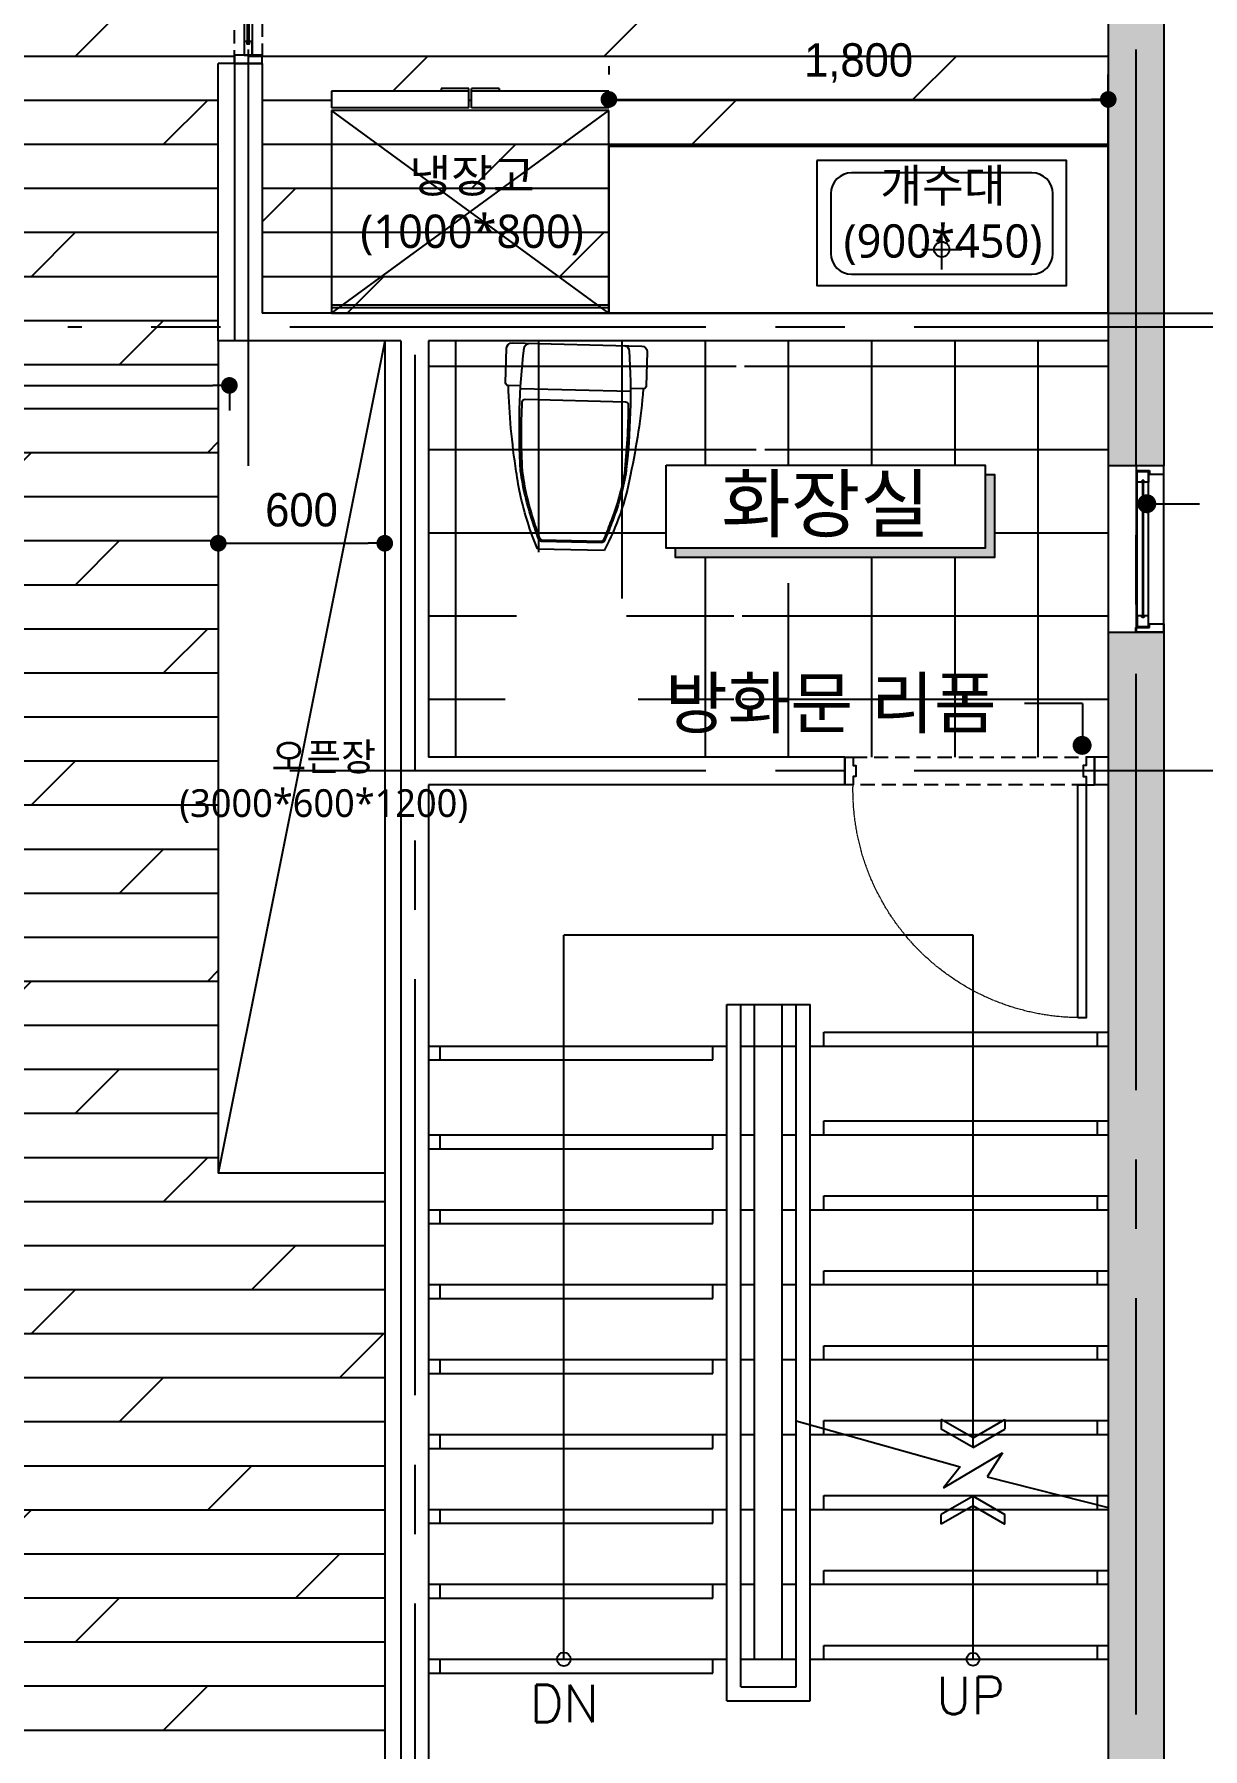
# Model space of a CAD drawing. Header units: millimetres. Extents: x -224448 to 1592092, y -164641 to 319001.
# Drawn here: x 131773 to 135985, y 154397 to 160575 of the extents above; entities that cross this region are included whole.
import ezdxf
from ezdxf.enums import TextEntityAlignment as Align

# ---------------------------------------------------------------- set-up
doc = ezdxf.new("R2010")
doc.units = ezdxf.units.MM
for name, pattern in [('CEN', [62, 60, -1, 0, -1]), ('CENTER2', [1.125, 0.75, -0.125, 0.125, -0.125]), ('DH-HID2', [1.2, 0.8, -0.4]), ('HIDDEN', [9.525, 6.35, -3.175])]:
    doc.linetypes.add(name, pattern=pattern)
doc.layers.get('Defpoints').update_dxf_attribs({"color": 35})
for name, color, linetype in [('ARREA', 1, 'Continuous'), ('CO-DO-FR', 7, 'Continuous'), ('CO-DOOR', 8, 'Continuous'), ('CORE', 7, 'Continuous'), ('DIM', 3, 'Continuous'), ('FUR', 6, 'Continuous'), ('i-furn-bath', 6, 'Continuous'), ('I-SYM', 4, 'Continuous'), ('I-TEXT', 7, 'Continuous'), ('I_CON', 2, 'Continuous'), ('I_DOOR', 4, 'Continuous'), ('I_FUR', 6, 'Continuous'), ('I_HAT', 8, 'Continuous'), ('I_TXT', 7, 'Continuous'), ('I_WALL', 3, 'Continuous'), ('I_WIN', 5, 'Continuous')]:
    doc.layers.add(name, color=color, linetype=linetype)
doc.layers.add('I_CEN', color=1, linetype='CEN', lineweight=13)
doc.styles.add('HY울릉도', font='')
doc.styles.add('IABU-글꼴스타일', font='')
doc.styles.add('NTOP', font='Dotum.ttf')
doc.styles.add('ROMANS', font='romans', dxfattribs={"height": 135})
doc.styles.add('맑은고딕', font='malgun.ttf')
doc.styles.get('HY울릉도').set_extended_font_data('HY울릉도L')
doc.styles.get('IABU-글꼴스타일').set_extended_font_data('HY울릉도L')
doc.dimstyles.new('IABC-100 (SUB)', dxfattribs={"dimscale": 60, "dimtxt": 2, "dimasz": 1, "dimexe": 1.5, "dimexo": 2, "dimgap": 1, "dimtad": 1, "dimdec": 0, "dimdsep": 46, "dimlunit": 6, "dimtxsty": 'IABU-글꼴스타일', "dimblk": '1234_Dot', "dimcen": 1, "dimclrd": 4, "dimclre": 4, "dimclrt": 7, "dimadec": 0, "dimazin": 0, "dimtfac": 1, "dimtdec": 0, "dimtix": 1, "dimtmove": 2, "dimatfit": 3, "dimldrblk": '1234_Dot', "dimfxl": 2, "dimtolj": 1, "dimtzin": 0, "dimarcsym": 0})
pattern_1 = [(45, (0, 10166.584), (-22.4506403, 22.4506403), [])]

# ---------------------------------------------------------------- blocks, each defined once
blk = doc.blocks.new('klsdfa')
at = {"layer": 'I_CEN'}
blk.add_arc((2937606.3, -1355168), 820.3, 90.70525, 181.30421, dxfattribs=at)
at = {"layer": 'I_DOOR'}
for points in [[(2937596.2, -1354346.6), (2937596.2, -1355186.6), (2937626.2, -1355186.6), (2937626.2, -1354346.6)], [(2936756.2, -1355186.6), (2936756.2, -1355286.6), (2936786.2, -1355286.6), (2936786.2, -1355256.6), (2936796.2, -1355256.6), (2936796.2, -1355216.6), (2936786.2, -1355216.6), (2936786.2, -1355186.6), (2936756.2, -1355186.6)], [(2937656.2, -1355186.6), (2937656.2, -1355286.6), (2937626.2, -1355286.6), (2937626.2, -1355256.6), (2937616.2, -1355256.6), (2937616.2, -1355216.6), (2937626.2, -1355216.6), (2937626.2, -1355186.6), (2937656.2, -1355186.6)]]:
    blk.add_lwpolyline(points, close=True, dxfattribs=at)
at = {"layer": 'I_FUR', "color": 8, "linetype": 'HIDDEN', "ltscale": 8}
for p, q in [((2937626.2, -1355186.6), (2936786.2, -1355186.6)), ((2936786.2, -1355286.6), (2937626.2, -1355286.6))]:
    blk.add_line(p, q, dxfattribs=at)
blk = doc.blocks.new('ff')
at = {"layer": 'I_WIN', "linetype": 'Continuous'}
for p, q in [((43740, 8610), (43710, 8610)), ((43710, 8610), (43710, 8519.1)), ((43740, 8559.1), (43740, 8610)), ((44280, 8561.1), (44280, 8610)), ((44280, 8610), (44310, 8610)), ((44310, 8610), (44310, 8519.1)), ((44310, 8610), (44310, 8519)), ((43727.4, 8510.1), (43727.4, 8559.1)), ((43727.4, 8559.1), (43740, 8559.1)), ((43730.7, 8514.8), (43730.7, 8554.8)), ((43730.7, 8554.8), (43768.7, 8554.8)), ((44289.3, 8554.8), (43730.7, 8554.8)), ((43768.7, 8540.1), (43763.2, 8538.3)), ((43763.2, 8538.3), (43763.2, 8531.9)), ((44256.8, 8537.1), (43763.2, 8537.1)), ((43763.2, 8533.1), (44256.8, 8533.1)), ((43763.2, 8531.9), (43768.7, 8530.1)), ((43768.7, 8554.8), (43768.7, 8540.1)), ((43768.7, 8540.9), (43771.5, 8539.5)), ((43768.7, 8529.3), (43771.5, 8530.7)), ((43768.7, 8530.1), (43768.7, 8514.8)), ((43771.5, 8539.5), (43772, 8538.5)), ((43771.5, 8530.7), (43772, 8531.7)), ((43772, 8538.5), (43772.5, 8537.1)), ((43772, 8531.7), (43772.5, 8533.1)), ((44248, 8538.5), (44247.5, 8537.1)), ((44248, 8538.5), (44247.5, 8537.1)), ((44248, 8531.7), (44247.5, 8533.1)), ((44248, 8531.7), (44247.5, 8533.1)), ((44248.5, 8539.5), (44248, 8538.5)), ((44248.5, 8539.5), (44248, 8538.5)), ((44248.5, 8530.7), (44248, 8531.7)), ((44248.5, 8530.7), (44248, 8531.7)), ((44251.3, 8540.9), (44248.5, 8539.5)), ((44251.3, 8540.9), (44248.5, 8539.5)), ((44251.3, 8529.3), (44248.5, 8530.7)), ((44251.3, 8529.3), (44248.5, 8530.7)), ((44289.3, 8554.8), (44251.3, 8554.8)), ((44251.3, 8554.8), (44251.3, 8540.1)), ((44289.3, 8554.8), (44251.3, 8554.8)), ((44251.3, 8554.8), (44251.3, 8540.1)), ((44251.3, 8540.1), (44256.8, 8538.3)), ((44251.3, 8540.1), (44256.8, 8538.3)), ((44256.8, 8531.9), (44251.3, 8530.1)), ((44256.8, 8531.9), (44251.3, 8530.1)), ((44251.3, 8530.1), (44251.3, 8514.8)), ((44251.3, 8530.1), (44251.3, 8514.8)), ((44254.8, 8537.1), (44254.8, 8533.1)), ((44254.8, 8537.1), (44254.8, 8533.1)), ((44256.8, 8538.3), (44256.8, 8531.9)), ((44256.8, 8538.3), (44256.8, 8531.9)), ((44280, 8559), (44280, 8561.1)), ((44292.6, 8559), (44280, 8559)), ((44289.3, 8514.8), (44289.3, 8554.8)), ((44289.3, 8514.8), (44289.3, 8554.8)), ((44292.6, 8510), (44292.6, 8559)), ((43710, 8519.1), (43710, 8510.1)), ((43710, 8510.1), (43727.4, 8510.1)), ((43768.7, 8514.8), (43730.7, 8514.8)), ((44289.3, 8514.8), (43730.7, 8514.8)), ((44251.3, 8514.8), (44289.3, 8514.8)), ((44251.3, 8514.8), (44289.3, 8514.8)), ((44310, 8510), (44292.6, 8510)), ((44310, 8519.1), (44310, 8510.1)), ((44310, 8519), (44310, 8510))]:
    blk.add_line(p, q, dxfattribs=at)
blk.add_lwpolyline([(44310, 8610), (43710, 8610), (43710, 8510.1), (44310, 8510.1)], dxfattribs=at)
blk = doc.blocks.new('55')
at = {"layer": 'CORE', "color": 1}
for p, q in [((43002.5, 6190), (43002.5, 8800)), ((43002.5, 8080), (43002.5, 8800)), ((44477.5, 8800), (43002.5, 8800)), ((44477.5, 6953.3), (44477.5, 8800)), ((43940, 8450), (44965, 8450)), ((43940, 8400), (43940, 8450)), ((44925, 8450), (44925, 8400)), ((42515, 8350), (43540, 8350)), ((42555, 8400), (42555, 8350)), ((43540, 8350), (43540, 8400)), ((43940, 8130), (44965, 8130)), ((43940, 8080), (43940, 8130)), ((44925, 8130), (44925, 8080)), ((42555, 8080), (42555, 8030)), ((43540, 8030), (43540, 8080)), ((42515, 8030), (43540, 8030)), ((43940, 7860), (44965, 7860)), ((43940, 7810), (43940, 7860)), ((44925, 7860), (44925, 7810)), ((42555, 7810), (42555, 7760)), ((43540, 7760), (43540, 7810)), ((42515, 7760), (43540, 7760)), ((42555, 7540), (42555, 7490)), ((43540, 7490), (43540, 7540)), ((43940, 7590), (44965, 7590)), ((43940, 7540), (43940, 7590)), ((44925, 7590), (44925, 7540)), ((42515, 7490), (43540, 7490)), ((43940, 7320), (44965, 7320)), ((43940, 7270), (43940, 7320)), ((44925, 7320), (44925, 7270)), ((42555, 7270), (42555, 7220)), ((43540, 7220), (43540, 7270)), ((42515, 7220), (43540, 7220)), ((43840, 7049.5), (44430.8, 6883.2)), ((43940, 7050), (44965, 7050)), ((43940, 7000), (43940, 7050)), ((44925, 7050), (44925, 7000)), ((42555, 7000), (42555, 6950)), ((43540, 6950), (43540, 7000)), ((42515, 6950), (43540, 6950)), ((44371, 6807.4), (44584, 6933.7)), ((44584, 6933.7), (44528.8, 6846.9)), ((44430.8, 6883.2), (44371, 6807.4)), ((44528.8, 6846.9), (44965, 6736.5)), ((43940, 6780), (44965, 6780)), ((43940, 6730), (43940, 6780)), ((44477.5, 6190), (44477.5, 6777.4)), ((44925, 6780), (44925, 6730)), ((42515, 6680), (43540, 6680)), ((42555, 6730), (42555, 6680)), ((43540, 6680), (43540, 6730)), ((43940, 6510), (44965, 6510)), ((43940, 6460), (43940, 6510)), ((44925, 6510), (44925, 6460)), ((42555, 6460), (42555, 6410)), ((43540, 6410), (43540, 6460)), ((42515, 6410), (43540, 6410)), ((42555, 6190), (42555, 6140)), ((43540, 6140), (43540, 6190)), ((43940, 6240), (44965, 6240)), ((43940, 6190), (43940, 6240)), ((44925, 6240), (44925, 6190)), ((42515, 6140), (43540, 6140))]:
    blk.add_line(p, q, dxfattribs=at)
at = {"layer": 'CORE'}
for p, q in [((43590, 6040), (43590, 8550)), ((43590, 8550), (43890, 8550)), ((43640, 6090), (43640, 8550)), ((43690, 6190), (43690, 8550)), ((43790, 6190), (43790, 8550)), ((43840, 6090), (43840, 8550)), ((43890, 6040), (43890, 8550)), ((42515, 8400), (43590, 8400)), ((43640, 8400), (43690, 8400)), ((43640, 8400), (43840, 8400)), ((43790, 8400), (43840, 8400)), ((43890, 8400), (44965, 8400)), ((42515, 8080), (43590, 8080)), ((43640, 8080), (43690, 8080)), ((43790, 8080), (43840, 8080)), ((43890, 8080), (44965, 8080)), ((42515, 7810), (43590, 7810)), ((43640, 7810), (43690, 7810)), ((43790, 7810), (43840, 7810)), ((43890, 7810), (44965, 7810)), ((42515, 7540), (43590, 7540)), ((43640, 7540), (43690, 7540)), ((43790, 7540), (43840, 7540)), ((43890, 7540), (44965, 7540)), ((42515, 7270), (43590, 7270)), ((43640, 7270), (43690, 7270)), ((43790, 7270), (43840, 7270)), ((43890, 7270), (44965, 7270)), ((44477.5, 6988), (44363.2, 7054)), ((44363.2, 7054), (44363.2, 7019.3)), ((44477.5, 6988), (44591.8, 7054)), ((44591.8, 7054), (44591.8, 7019.3)), ((42515, 7000), (43590, 7000)), ((43640, 7000), (43690, 7000)), ((43790, 7000), (43840, 7000)), ((43890, 7000), (44965, 7000)), ((44477.5, 6953.3), (44363.2, 7019.3)), ((44477.5, 6953.3), (44591.8, 7019.3)), ((44477.5, 6777.4), (44363.2, 6711.5)), ((44477.5, 6742.8), (44363.2, 6676.8)), ((44477.5, 6777.4), (44591.8, 6711.5)), ((44477.5, 6742.8), (44591.8, 6676.8)), ((42515, 6730), (43590, 6730)), ((43640, 6730), (43690, 6730)), ((43790, 6730), (43840, 6730)), ((43890, 6730), (44965, 6730)), ((44363.2, 6676.8), (44363.2, 6711.5)), ((44591.8, 6676.8), (44591.8, 6711.5)), ((42515, 6460), (43590, 6460)), ((43640, 6460), (43690, 6460)), ((43790, 6460), (43840, 6460)), ((43890, 6460), (44965, 6460)), ((42515, 6190), (43590, 6190)), ((43640, 6190), (43840, 6190)), ((43890, 6190), (44965, 6190)), ((43640, 6090), (43840, 6090)), ((43590, 6040), (43890, 6040))]:
    blk.add_line(p, q, dxfattribs=at)
for centre, radius in [((43002.5, 6190), 24.4), ((44477.5, 6190), 23.2)]:
    blk.add_circle(centre, radius, dxfattribs=at)
at = {"layer": 'CORE', "color": 2, "style": 'ROMANS'}
for s, p in [('UP', (44468.7, 5991.5)), ('DN', (43004.5, 5963.3))]:
    blk.add_text(s, height=135, dxfattribs=at).set_placement(p, align=Align.CENTER)
blk = doc.blocks.new('ggg2')
at = {"layer": 'FUR'}
for p, q in [((38105, 13490), (37610, 13490)), ((37610, 13490), (37610, 13430)), ((38105, 13500), (38005, 13500)), ((38005, 13500), (38005, 13490)), ((38105, 13490), (38105, 13500)), ((38105, 13430), (38105, 13490)), ((38215, 13500), (38115, 13500)), ((38115, 13490), (38115, 13500)), ((38610, 13490), (38115, 13490)), ((38115, 13430), (38115, 13490)), ((38215, 13500), (38215, 13490)), ((38610, 13430), (38610, 13490)), ((38105, 13430), (37610, 13430)), ((38610, 13420), (37610, 13420)), ((37610, 13420), (37610, 12690)), ((38610, 13430), (38115, 13430)), ((38610, 12690), (38610, 13420)), ((37610, 12720), (38610, 12720)), ((37610, 12710), (38610, 12710)), ((37610, 12690), (38610, 12690))]:
    blk.add_line(p, q, dxfattribs=at)
at = {"layer": 'I_HAT'}
for p, q in [((37610, 12690), (38610, 13420)), ((38610, 12690), (37610, 13420))]:
    blk.add_line(p, q, dxfattribs=at)
at = {"layer": 'I_TXT', "insert": (38116.7, 13071.7), "char_height": 120, "width": 3000, "attachment_point": 5, "style": '맑은고딕'}
blk.add_mtext('냉장고\\P(1000*800)', dxfattribs=at)
blk = doc.blocks.new('개수대')
at = {"layer": 'I_FUR'}
for p, q in [((43811.4, 12959.1), (43161.4, 12959.1)), ((43086.4, 12884.1), (43086.4, 12668.4)), ((43886.4, 12668.4), (43886.4, 12884.1)), ((43486.4, 12611.1), (43486.4, 12755.1)), ((43414.4, 12683.1), (43558.4, 12683.1)), ((43161.4, 12593.4), (43811.4, 12593.4))]:
    blk.add_line(p, q, dxfattribs=at)
blk.add_lwpolyline([(43036.4, 13003.4), (43036.4, 12553.4), (43936.4, 12553.4), (43936.4, 13003.4)], close=True, dxfattribs=at)
blk.add_circle((43486.4, 12683.1), 27.5, dxfattribs=at)
for centre, start, end in [((43161.4, 12884.1), 90, 180), ((43811.4, 12884.1), 0, 90), ((43161.4, 12668.4), 180, 270), ((43811.4, 12668.4), 270, 0)]:
    blk.add_arc(centre, 75, start, end, dxfattribs=at)
at = {"layer": 'I_TXT', "insert": (43490.6, 12800.1), "char_height": 120, "width": 3000, "attachment_point": 5, "style": '맑은고딕'}
blk.add_mtext('개수대\\P(900*450)', dxfattribs=at)
blk = doc.blocks.new('j1')
at = {"layer": 'i-furn-bath', "color": 6}
for p, q in [((19424, 13495.2), (19424.2, 13371)), ((19910.7, 13515.2), (19444, 13515.2)), ((19931, 13371), (19930.8, 13495.2)), ((19434.2, 13361), (19480.4, 13361)), ((19480.4, 13350.3), (19876.9, 13350.1)), ((19876.6, 13360.9), (19921, 13361)), ((19801.3, 12776.1), (19560.6, 12776.1))]:
    blk.add_line(p, q, dxfattribs=at)
at = {"layer": 'i-furn-bath', "color": 8}
for p, q in [((19859.5, 13313.5), (19497.1, 13313)), ((19788.3, 12808.5), (19570.5, 12808.7)), ((19788.3, 12803.5), (19570.5, 12803.7))]:
    blk.add_line(p, q, dxfattribs=at)
at = {"layer": 'i-furn-bath', "color": 6}
for centre, radius, start, end in [((19444, 13495.2), 20, 90.08414, 180.08414), ((19508.3, 13495.3), 20, 90.08414, 180.08414), ((19910.8, 13495.2), 20, 0.08414, 90.08414), ((19434.2, 13371), 10, 180.08414, 270.08414), ((21971.8, 13520.8), 2542.6, 183.6048, 190.62391), ((17396, 13502.2), 2528.9, 349.76152, 356.7996), ((19921, 13371), 10, 270.08414, 0.08414), ((20391.9, 13192.6), 929.8, 188.69222, 206.61254), ((18965.1, 13190.5), 929.8, 339.86124, 351.47605), ((19243.8, 13047.5), 602.6, 336.74295, 343.4052), ((19243.8, 13047.5), 620.1, 334.04552, 343.4052)]:
    blk.add_arc(centre, radius, start, end, dxfattribs=at)
at = {"layer": 'i-furn-bath', "color": 8}
for centre, radius, start, end in [((21965.8, 13283.6), 2486.5, 175.04644, 185.29838), ((19847.8, 13495.2), 20, 0.08414, 90.08414), ((17399.4, 13268.9), 2478.9, 355.04006, 5.28477), ((21955.6, 13257.9), 2468.9, 178.95124, 184.71787), ((19497.1, 13303), 10, 90.08414, 178.95124), ((19859.5, 13303.5), 10, 1.21704, 90.08414), ((17401.2, 13251.3), 2468.9, 355.45041, 1.21704), ((20392.6, 13192.6), 913.1, 188.72366, 200.37929), ((20392.6, 13192.6), 908.1, 188.72366, 200.37929), ((18964.4, 13190.5), 908.1, 339.78899, 351.44461), ((18963.9, 13199.4), 916.6, 339.27822, 350.91152), ((20084.1, 13044.5), 573.1, 197.21229, 204.19184), ((20084.1, 13044.5), 568.1, 197.21615, 204.19717), ((19243.8, 13047.5), 597.6, 336.74295, 343.4052), ((19570.5, 12813.7), 10, 203.56976, 270.44477), ((19570.5, 12813.7), 5, 203.56976, 270.44477), ((19788.2, 12813.5), 5, 270.44477, 336.74295), ((19788.2, 12813.5), 10, 270.44477, 336.74295)]:
    blk.add_arc(centre, radius, start, end, dxfattribs=at)
blk = doc.blocks.new('1234_Dot')
at = {"color": 0, "linetype": 'ByBlock', "lineweight": -2}
blk.add_line((-0.5, 0), (-1, 0), dxfattribs=at)
at = {"color": 0, "linetype": 'ByBlock', "const_width": 0.5}
blk.add_lwpolyline([(-0.25, 0, 1), (0.25, 0, 1)], format="xyb", close=True, dxfattribs=at)
blk = doc.blocks.new('*D760')
at = {"layer": 'Defpoints', "color": 0, "ltscale": 50, "transparency": 16777216}
for p in [(133844, 160340.2), (135644, 160340.2), (135644, 159935.2)]:
    blk.add_point(p, dxfattribs=at)
at = {"layer": 'DIM', "color": 4, "lineweight": -2, "ltscale": 50, "transparency": 16777216}
for p, q in [((133844, 160460.2), (133844, 160430.2)), ((135644, 160055.2), (135644, 160430.2)), ((133904, 160340.2), (135584, 160340.2))]:
    blk.add_line(p, q, dxfattribs=at)
at = {"layer": 'DIM', "color": 4, "lineweight": -2, "ltscale": 50, "transparency": 16777216, "xscale": 60, "yscale": 60, "zscale": 60, "rotation": 180}
blk.add_blockref('1234_Dot', (133844, 160340.2), dxfattribs=at)
at = {"layer": 'DIM', "color": 4, "lineweight": -2, "ltscale": 50, "transparency": 16777216, "xscale": 60, "yscale": 60, "zscale": 60}
blk.add_blockref('1234_Dot', (135644, 160340.2), dxfattribs=at)
at = {"layer": 'DIM', "color": 7, "ltscale": 50, "transparency": 16777216, "insert": (134744, 160471.6), "char_height": 120, "attachment_point": 5, "style": 'IABU-글꼴스타일'}
blk.add_mtext('\\A1;1,800', dxfattribs=at)
blk = doc.blocks.new('*D898')
at = {"layer": 'Defpoints', "color": 0, "ltscale": 50, "transparency": 16777216}
for p in [(132436, 159470.2), (133036, 159470.2), (133036, 158740.7)]:
    blk.add_point(p, dxfattribs=at)
at = {"layer": 'DIM', "color": 4, "lineweight": -2, "ltscale": 50, "transparency": 16777216}
for p, q in [((132436, 159350.2), (132436, 158650.7)), ((133036, 159350.2), (133036, 158650.7)), ((132496, 158740.7), (132976, 158740.7))]:
    blk.add_line(p, q, dxfattribs=at)
at = {"layer": 'DIM', "color": 4, "lineweight": -2, "ltscale": 50, "transparency": 16777216, "xscale": 60, "yscale": 60, "zscale": 60, "rotation": 180}
blk.add_blockref('1234_Dot', (132436, 158740.7), dxfattribs=at)
at = {"layer": 'DIM', "color": 4, "lineweight": -2, "ltscale": 50, "transparency": 16777216, "xscale": 60, "yscale": 60, "zscale": 60}
blk.add_blockref('1234_Dot', (133036, 158740.7), dxfattribs=at)
at = {"layer": 'DIM', "color": 7, "ltscale": 50, "transparency": 16777216, "insert": (132736, 158860.7), "char_height": 120, "attachment_point": 5, "style": 'IABU-글꼴스타일'}
blk.add_mtext('\\A1;600', dxfattribs=at)
blk = doc.blocks.new('*D1000')
at = {"layer": 'Defpoints', "color": 0, "ltscale": 50, "transparency": 16777216}
for p in [(128466, 159425.2), (132476, 159425.2), (132476, 159309.6)]:
    blk.add_point(p, dxfattribs=at)
at = {"layer": 'DIM', "color": 4, "lineweight": -2, "ltscale": 50, "transparency": 16777216}
for p, q in [((128466, 159305.2), (128466, 159219.6)), ((128526, 159309.6), (132416, 159309.6)), ((132476, 159305.2), (132476, 159219.6))]:
    blk.add_line(p, q, dxfattribs=at)
at = {"layer": 'DIM', "color": 4, "lineweight": -2, "ltscale": 50, "transparency": 16777216, "xscale": 60, "yscale": 60, "zscale": 60, "rotation": 180}
blk.add_blockref('1234_Dot', (128466, 159309.6), dxfattribs=at)
at = {"layer": 'DIM', "color": 4, "lineweight": -2, "ltscale": 50, "transparency": 16777216, "xscale": 60, "yscale": 60, "zscale": 60}
blk.add_blockref('1234_Dot', (132476, 159309.6), dxfattribs=at)
at = {"layer": 'DIM', "color": 7, "ltscale": 50, "transparency": 16777216, "insert": (130471, 159441), "char_height": 120, "attachment_point": 5, "style": 'IABU-글꼴스타일'}
blk.add_mtext('\\A1;4,010', dxfattribs=at)
blk = doc.blocks.new('양문포켓')
at = {"layer": 'CO-DO-FR'}
for p, q in [((141989.2, 162270.2), (141889.2, 162270.2)), ((141889.2, 162270.2), (141889.2, 162240.2)), ((141989.2, 162240.2), (141989.2, 162270.2)), ((141989.2, 162270.2), (141989.2, 162270.2)), ((141889.2, 162240.2), (141889.2, 162240.2)), ((141889.2, 162240.2), (141939.2, 162240.2)), ((141939.2, 162240.2), (141989.2, 162240.2)), ((141939.2, 160500.2), (141889.2, 160500.2)), ((141889.2, 160500.2), (141889.2, 160470.2)), ((141889.2, 160470.2), (141989.2, 160470.2)), ((141889.2, 160470.2), (141889.2, 160470.2)), ((141989.2, 160500.2), (141939.2, 160500.2)), ((141989.2, 160470.2), (141989.2, 160500.2)), ((141989.2, 160500.2), (141989.2, 160500.2))]:
    blk.add_line(p, q, dxfattribs=at)
at = {"layer": 'CO-DOOR', "color": 251}
blk.add_line((142144.2, 161370.2), (141744.2, 161370.2), dxfattribs=at)
at = {"layer": 'CO-DOOR', "color": 251, "linetype": 'DH-HID2', "ltscale": 60}
blk.add_lwpolyline([(141889.2, 162270.2), (141989.2, 162270.2), (141989.2, 160470.2), (141889.2, 160470.2), (141889.2, 162270.2)], dxfattribs=at)
at = {"layer": 'CO-DOOR', "color": 251}
for points in [[(141924.2, 162240.2), (141924.2, 161660.2), (141954.2, 161660.2), (141954.2, 162240.2)], [(141924.2, 161660.2), (141924.2, 161080.2), (141954.2, 161080.2), (141954.2, 161660.2)], [(141924.2, 161080.2), (141924.2, 160500.2), (141954.2, 160500.2), (141954.2, 161080.2)]]:
    blk.add_lwpolyline(points, close=True, dxfattribs=at)
at = {"layer": 'CO-DOOR'}
for points in [[(141935.7, 162200.2), (141935.7, 161700.2), (141942.7, 161700.2), (141942.7, 162200.2)], [(141980.2, 162190.2), (141980.2, 162240.2), (141954.2, 162240.2), (141954.2, 162190.2), (141962.2, 162190.2), (141962.2, 162200.2), (141972.2, 162200.2), (141972.2, 162190.2), (141980.2, 162190.2)], [(141952.2, 161710.2), (141952.2, 161660.2), (141926.2, 161660.2), (141926.2, 161710.2), (141934.2, 161710.2), (141934.2, 161700.2), (141944.2, 161700.2), (141944.2, 161710.2), (141952.2, 161710.2)], [(141952.2, 161610.2), (141952.2, 161660.2), (141926.2, 161660.2), (141926.2, 161610.2), (141934.2, 161610.2), (141934.2, 161620.2), (141944.2, 161620.2), (141944.2, 161610.2), (141952.2, 161610.2)], [(141935.7, 161620.2), (141935.7, 161120.2), (141942.7, 161120.2), (141942.7, 161620.2)], [(141952.2, 161130.2), (141952.2, 161080.2), (141926.2, 161080.2), (141926.2, 161130.2), (141934.2, 161130.2), (141934.2, 161120.2), (141944.2, 161120.2), (141944.2, 161130.2), (141952.2, 161130.2)], [(141952.2, 161030.2), (141952.2, 161080.2), (141926.2, 161080.2), (141926.2, 161030.2), (141934.2, 161030.2), (141934.2, 161040.2), (141944.2, 161040.2), (141944.2, 161030.2), (141952.2, 161030.2)], [(141935.7, 161040.2), (141935.7, 160540.2), (141942.7, 160540.2), (141942.7, 161040.2)], [(141952.2, 160550.2), (141952.2, 160500.2), (141926.2, 160500.2), (141926.2, 160550.2), (141934.2, 160550.2), (141934.2, 160540.2), (141944.2, 160540.2), (141944.2, 160550.2), (141952.2, 160550.2)]]:
    blk.add_lwpolyline(points, close=True, dxfattribs=at)
at = {"layer": 'CO-DOOR', "color": 1}
for points in [[(142089.2, 161521), (142089.2, 161850.2), (142161.5, 161751.5), (142161.5, 161693.2), (142089.2, 161791.8), (142089.2, 161521)], [(142089.2, 161219.3), (142089.2, 160890.2), (142161.5, 160988.8), (142161.5, 161047.1), (142089.2, 160948.5), (142089.2, 161219.3)]]:
    blk.add_lwpolyline(points, close=True, dxfattribs=at)

msp = doc.modelspace()

# ---------------------------------------------------------------- hatches: boundary and pattern name
at = {"layer": 'I-SYM', "linetype": 'Continuous', "ltscale": 0.5}
h = msp.add_hatch(color=9, dxfattribs=at)
h.dxf.hatch_style = 1
edge = h.paths.add_edge_path()
edge.add_arc((135783.016, 158883.253), 34.266, 0, 360)
h = msp.add_hatch(color=8, dxfattribs=at)
h.dxf.hatch_style = 1
edge = h.paths.add_edge_path()
edge.add_arc((135549.816, 158012.408), 34.266, 0, 360)
at = {"layer": 'I_HAT', "true_color": 0x000000}
h = msp.add_hatch(color=18, dxfattribs=at)
h.dxf.hatch_style = 1
h.paths.add_polyline_path([(123743.987, 164420.153), (123243.987, 164420.153), (123243.987, 164220.153), (123743.987, 164220.153)])
h.paths.add_polyline_path([(123243.987, 164420.153), (123143.987, 164420.153), (123143.987, 164220.153), (123243.987, 164220.153)])
h.paths.add_polyline_path([(123243.987, 152520.153), (123143.987, 152520.153), (123143.987, 152420.153), (123243.987, 152420.153)])
h.paths.add_polyline_path([(123743.987, 152511.153), (123743.987, 152520.153), (123243.987, 152520.153), (123243.987, 152420.153), (123743.987, 152420.153)])
h.paths.add_polyline_path([(123343.987, 155870.153), (123343.987, 157870.153), (123343.987, 162070.153), (123343.987, 162610.153), (123243.987, 162610.153), (123243.987, 152520.153), (123743.987, 152520.153), (123743.987, 152620.153), (123343.987, 152620.153)])
h.paths.add_polyline_path([(123243.987, 162610.153), (123143.987, 162610.153), (123143.987, 152520.153), (123243.987, 152520.153)])
h.paths.add_polyline_path([(123343.987, 163190.153), (123243.987, 163190.153), (123243.987, 162610.153), (123343.987, 162610.153)])
h.paths.add_polyline_path([(123243.987, 164220.153), (123143.987, 164220.153), (123143.987, 162610.153), (123243.987, 162610.153), (123243.987, 163190.153)])
h.paths.add_polyline_path([(135643.987, 164420.153), (135243.987, 164420.153), (135243.987, 164220.153), (135643.987, 164220.153)])
h.paths.add_polyline_path([(135743.987, 164420.153), (135643.987, 164420.153), (135643.987, 164220.153), (135743.987, 164220.153)])
h.paths.add_polyline_path([(135843.987, 164420.153), (135743.987, 164420.153), (135743.987, 164220.153), (135843.987, 164220.153)])
h.paths.add_polyline_path([(135843.987, 164220.153), (135743.987, 164220.153), (135743.987, 163170.153), (135843.987, 163170.153)])
h.paths.add_polyline_path([(135743.987, 164220.153), (135643.987, 164220.153), (135643.987, 163170.153), (135743.987, 163170.153)])
h.paths.add_polyline_path([(133143.987, 152520.153), (132593.987, 152520.153), (132593.987, 152420.153), (133143.987, 152420.153)])
h.paths.add_polyline_path([(133418.987, 152511.074), (133418.987, 152520.153), (133143.987, 152520.153), (133143.987, 152420.153), (133418.987, 152420.153)])
h.paths.add_polyline_path([(133418.987, 152620.153), (133193.987, 152620.153), (133193.987, 152970.153), (133143.987, 152970.153), (133143.987, 152520.153), (133418.987, 152520.153)])
h.paths.add_polyline_path([(133143.987, 152970.153), (133093.987, 152970.153), (133093.987, 152620.153), (132593.987, 152620.153), (132593.987, 152520.153), (133143.987, 152520.153)])
h.paths.add_polyline_path([(135843.987, 152520.153), (135743.987, 152520.153), (135743.987, 152420.153), (135843.987, 152420.153)])
h.paths.add_polyline_path([(135743.987, 152520.153), (135418.987, 152520.153), (135418.987, 152420.153), (135743.987, 152420.153)])
h.paths.add_polyline_path([(135743.987, 157920.153), (135643.987, 157920.153), (135643.987, 152620.153), (135418.987, 152620.153), (135418.987, 152611.074), (135418.987, 152520.153), (135743.987, 152520.153)])
h.paths.add_polyline_path([(135843.987, 157920.153), (135743.987, 157920.153), (135743.987, 152520.153), (135843.987, 152520.153)])
h.paths.add_polyline_path([(135843.987, 158420.153), (135753.067, 158420.153), (135743.987, 158420.153), (135743.987, 157920.153), (135843.987, 157920.153)])
h.paths.add_polyline_path([(135743.987, 158420.153), (135643.987, 158420.153), (135643.987, 157920.153), (135743.987, 157920.153)])
h.paths.add_polyline_path([(135843.987, 163170.153), (135743.987, 163170.153), (135743.987, 159520.153), (135843.987, 159520.153)])
h.paths.add_polyline_path([(135743.987, 163170.153), (135643.987, 163170.153), (135643.987, 162170.153), (135643.987, 159520.153), (135743.987, 159520.153)])
h.paths.add_polyline_path([(135843.987, 159520.153), (135743.987, 159520.153), (135743.987, 159020.153), (135753.067, 159020.153), (135843.987, 159020.153)])
h.paths.add_polyline_path([(135743.987, 159520.153), (135643.987, 159520.153), (135643.987, 159370.153), (135643.987, 159020.153), (135743.987, 159020.153)])
at = {"layer": 'I_HAT'}
h = msp.add_hatch(dxfattribs=at)
h.set_pattern_fill('ANSI31', color=256, scale=10)
h.set_pattern_definition(pattern_1)
h.paths.add_polyline_path([(128398.987, 159425.153), (128075.987, 159425.153), (128075.987, 158905.153), (128398.987, 158905.153)])
h.paths.add_polyline_path([(128395.987, 152800.153), (128075.987, 152800.153), (128075.987, 152620.153), (128395.987, 152620.153)])
h.paths.add_polyline_path([(128395.987, 152620.153), (128075.987, 152620.153), (128075.987, 152520.153), (128395.987, 152520.153)])
h.paths.add_polyline_path([(128395.987, 152520.074), (128075.987, 152520.074), (128075.987, 152515.39), (128395.987, 152515.39)])
h.paths.add_polyline_path([(128395.987, 152515.39), (128075.987, 152515.39), (128075.987, 152497.036), (128395.987, 152497.036)])
h.paths.add_polyline_path([(128395.987, 152497.036), (128075.987, 152497.036), (128075.987, 152493.036), (128395.987, 152493.036)])
h.paths.add_polyline_path([(128395.987, 152493.036), (128075.987, 152493.036), (128075.987, 152475.39), (128395.987, 152475.39)])
h.paths.add_polyline_path([(128395.987, 152475.39), (128075.987, 152475.39), (128075.987, 152420.153), (128395.987, 152420.153)])
h.paths.add_polyline_path([(127869.091, 155594.082), (127869.091, 156111.225), (127666.234, 156111.225), (127666.234, 155594.082)], flags=9)
h.paths.add_polyline_path([(127869.091, 152422.368), (127869.091, 152790.939), (127689.091, 152790.939), (127689.091, 152422.368)], flags=9)
h.paths.add_polyline_path([(135958.027, 158795.527), (136544.204, 158795.527), (136544.204, 158975.022), (135958.027, 158975.022)], flags=9)
h.paths.add_polyline_path([(134176.903, 158686.643), (135095.012, 158686.643), (135095.012, 159059.346), (134176.903, 159059.346)], flags=9)
h.paths.add_polyline_path([(133549.353, 163516.377), (134740.165, 163516.377), (134740.165, 163889.08), (133549.353, 163889.08)], flags=9)
h.paths.add_polyline_path([(128142.777, 163560.473), (129060.886, 163560.473), (129060.886, 163933.176), (128142.777, 163933.176)], flags=9)
h.paths.add_polyline_path([(130360.737, 154923.954), (131006.143, 154923.954), (131006.143, 155296.657), (130360.737, 155296.657)], flags=9)
h.paths.add_polyline_path([(130127.588, 154397.357), (130754.528, 154397.357), (130754.528, 154608.924), (130127.588, 154608.924)], flags=9)
h.paths.add_polyline_path([(130126.476, 154599.946), (131723.639, 154599.946), (131723.639, 154805.468), (130126.476, 154805.468)], flags=9)
h.paths.add_polyline_path([(125670.32, 160644.312), (127204.675, 160644.312), (127204.675, 161542.122), (125670.32, 161542.122)], flags=9)
h.paths.add_polyline_path([(123354.24, 157235.544), (124450.164, 157235.544), (124450.164, 157639.439), (123354.24, 157639.439)], flags=9)
h.paths.add_polyline_path([(132267.864, 157685.544), (133363.788, 157685.544), (133363.788, 158089.439), (132267.864, 158089.439)], flags=9)
h.paths.add_polyline_path([(134833.715, 153470.544), (135640.644, 153470.544), (135640.644, 153874.439), (134833.715, 153874.439)], flags=9)
h.paths.add_polyline_path([(134018.737, 152715.544), (134825.667, 152715.544), (134825.667, 153119.439), (134018.737, 153119.439)], flags=9)
h.paths.add_polyline_path([(134957.701, 163519.51), (135611.369, 163519.51), (135611.369, 163922.862), (134957.701, 163922.862)], flags=9)
h.paths.add_polyline_path([(133751.118, 161306.479), (134481.417, 161306.479), (134481.417, 161710.374), (133751.118, 161710.374)], flags=9)
h.paths.add_polyline_path([(125399.018, 162763.306), (126494.942, 162763.306), (126494.942, 163167.201), (125399.018, 163167.201)], flags=9)
h = msp.add_hatch(dxfattribs=at)
h.set_pattern_fill('ANSI31', color=256, scale=10)
h.set_pattern_definition(pattern_1)
h.paths.add_polyline_path([(135643.987, 163220.153), (134873.987, 163220.153), (134873.987, 163170.153), (135643.987, 163170.153)])
h.paths.add_polyline_path([(135643.987, 163170.153), (134873.987, 163170.153), (134873.987, 163120.233), (135643.987, 163120.153)])
h.paths.add_polyline_path([(132543.987, 163270.153), (132493.987, 163270.153), (132493.987, 163170.153), (132543.987, 163170.153)])
h.paths.add_polyline_path([(132593.987, 163270.153), (132543.987, 163270.153), (132543.987, 163170.153), (133673.975, 163170.153), (133673.975, 163220.153), (132593.987, 163220.153)])
h.paths.add_polyline_path([(133673.975, 163170.153), (132543.987, 163170.153), (132543.987, 162610.153), (132593.987, 162610.153), (132593.987, 163120.153), (133673.975, 163120.153), (133673.975, 163129.233)])
h.paths.add_polyline_path([(132543.987, 163170.153), (132493.987, 163170.153), (132493.987, 162610.153), (132543.987, 162610.153)])
h.paths.add_polyline_path([(132593.987, 162610.153), (132543.987, 162610.153), (132543.987, 162270.153), (132593.987, 162270.153)])
h.paths.add_polyline_path([(134176.903, 158686.643), (135095.012, 158686.643), (135095.012, 159059.346), (134176.903, 159059.346)], flags=9)
h.paths.add_polyline_path([(130360.737, 154923.954), (131006.143, 154923.954), (131006.143, 155296.657), (130360.737, 155296.657)], flags=9)
h.paths.add_polyline_path([(130127.588, 154397.357), (130754.528, 154397.357), (130754.528, 154608.924), (130127.588, 154608.924)], flags=9)
h.paths.add_polyline_path([(130126.476, 154599.946), (131723.639, 154599.946), (131723.639, 154805.468), (130126.476, 154805.468)], flags=9)
h.paths.add_polyline_path([(125670.32, 160644.312), (127204.675, 160644.312), (127204.675, 161542.122), (125670.32, 161542.122)], flags=9)
h.paths.add_polyline_path([(123354.24, 157235.544), (124450.164, 157235.544), (124450.164, 157639.439), (123354.24, 157639.439)], flags=9)
h.paths.add_polyline_path([(132267.864, 157685.544), (133363.788, 157685.544), (133363.788, 158089.439), (132267.864, 158089.439)], flags=9)
h.paths.add_polyline_path([(134833.715, 153470.544), (135640.644, 153470.544), (135640.644, 153874.439), (134833.715, 153874.439)], flags=9)
h.paths.add_polyline_path([(134018.737, 152715.544), (134825.667, 152715.544), (134825.667, 153119.439), (134018.737, 153119.439)], flags=9)
h.paths.add_polyline_path([(133751.118, 161306.479), (134481.417, 161306.479), (134481.417, 161710.374), (133751.118, 161710.374)], flags=9)
at = {"layer": 'I_HAT', "transparency": 33554457}
h = msp.add_hatch(dxfattribs=at)
h.set_pattern_fill('DOLMIT', color=9, scale=25, double=1)
h.paths.add_polyline_path([(132493.987, 162270.153), (132435.987, 162270.153), (132435.987, 162560.153), (130643.987, 162560.153), (123550.987, 162560.153), (123550.987, 159520.153), (124393.987, 159520.153), (124393.987, 155520.153), (123550.987, 155520.153), (123550.987, 152620.153), (123743.987, 152620.153), (128005.987, 152620.153), (128005.987, 152850.153), (128465.987, 152850.153), (128465.987, 152620.153), (132593.987, 152620.153), (133035.987, 152620.153), (133035.987, 152970.153), (133093.987, 152970.153), (133093.987, 153000.153), (133093.987, 153840.153), (133093.987, 153870.153), (133035.987, 153870.153), (133035.987, 156470.153), (132435.987, 156470.153), (132435.987, 159470.153), (132435.987, 160470.153), (132493.987, 160470.153)])
h.paths.add_polyline_path([(128465.987, 159495.153), (128465.987, 158895.153), (128005.987, 158895.153), (128005.987, 159495.153)], flags=16)
h.paths.add_polyline_path([(128398.987, 159425.153), (128398.987, 158905.153), (128075.987, 158905.153), (128075.987, 159425.153)], flags=0)
h.paths.add_polyline_path([(129506.151, 158445.912), (129506.151, 158412.162), (129539.901, 158412.162), (129539.901, 158112.163), (128390.018, 158112.163), (128390.018, 158145.913), (128356.268, 158145.913), (128356.268, 158445.912)], flags=16)
edge = h.paths.add_edge_path(flags=16)
edge.add_spline(control_points=[(128161.296, 157885.533), (128211.147, 157852.507), (128271.392, 157827.137), (128222.369, 157978.099), (128325.461, 157924.614), (128344.815, 157895.595)], knot_values=[148.84740091, 148.84740091, 148.84740091, 148.84740091, 483.49244845, 667.72592517, 958.40229249, 958.40229249, 958.40229249, 958.40229249], degree=3, periodic=0)
edge.add_ellipse((128140.783, 157899.447), major_axis=(-17.526, 17.526), ratio=1, start_angle=190.8512364, end_angle=225)
edge.add_ellipse((128140.783, 157899.447), major_axis=(-17.526, 17.526), ratio=1, start_angle=-135, end_angle=190.8512364)
h.paths.add_polyline_path([(135643.987, 162170.153), (135643.987, 162720.042), (135619.408, 162720.066, -1.31521115), (135433.753, 162771.768), (135386.057, 162791.204), (135299.27, 162748.25), (135312.196, 162721.179), (135082.983, 162611.736), (135050.668, 162679.417), (135279.88, 162788.859), (135292.806, 162761.788), (135376.66, 162803.289, -1.48736206), (135389.397, 162789.843), (135433.753, 162771.768, -0.04952827), (135445.574, 162787.605), (135408.911, 162829.13), (135312.182, 162829.224), (135312.153, 162799.366), (135058.153, 162799.612), (135058.241, 162890.153), (134873.987, 162890.153), (134873.987, 163170.153), (132543.987, 163170.153), (132543.987, 160470.153), (132593.987, 160470.153), (132593.987, 159570.153), (133843.987, 159570.153), (133843.987, 160170.153), (135643.987, 160170.153)])
h.paths.add_polyline_path([(133503.425, 160898.339), (133503.44, 160981.209, -0.99939562), (133538.478, 160981.282), (133538.462, 161006.597, -0.15969714), (133562.088, 161078.978), (133218.987, 161078.978), (133218.987, 161878.978), (133562.088, 161878.978, -0.15938672), (133538.462, 161951.211), (133538.478, 161976.747, -0.99981071), (133503.44, 161976.688), (133503.425, 162059.289, -1.00018932), (134034.55, 162059.617), (134034.55, 161976.747, -1.00001224), (133999.512, 161976.695), (133999.512, 161951.211, -0.15938679), (133975.886, 161878.978), (134262.088, 161878.978, -0.15938672), (134238.462, 161951.211), (134238.478, 161976.747, -0.99981071), (134203.44, 161976.688), (134203.425, 162059.289, -1.00018932), (134734.55, 162059.617), (134734.55, 161976.747, -1.00001224), (134699.512, 161976.695), (134699.512, 161951.211, -0.15938679), (134675.886, 161878.978), (135018.987, 161878.978), (135018.987, 161078.978), (134675.886, 161078.978, -0.15938052), (134699.512, 161006.748), (134699.512, 160981.209, -1.00000077), (134734.55, 160981.261), (134734.55, 160898.567, -0.99999923), (134203.425, 160898.339), (134203.44, 160981.209, -0.99939562), (134238.478, 160981.282), (134238.462, 161006.597, -0.15969714), (134262.088, 161078.978), (133975.886, 161078.978, -0.15938052), (133999.512, 161006.748), (133999.512, 160981.209, -1.00000077), (134034.55, 160981.261), (134034.55, 160898.567, -0.99999924)], flags=16)
h.paths.add_polyline_path([(133538.462, 160898.453), (133538.471, 160946.87, 1.00016557), (133999.503, 160951.111), (133999.512, 160898.339, -0.87109763)], flags=0)
h.paths.add_polyline_path([(133448.987, 160380.153), (133448.987, 160370.153), (133843.987, 160370.153), (133843.987, 160310.153), (133348.987, 160310.153), (133348.987, 160370.153), (133348.987, 160380.153)], flags=16)
h.paths.add_polyline_path([(133338.987, 160380.153), (133338.987, 160370.153), (133338.987, 160310.153), (132843.987, 160310.153), (132843.987, 160370.153), (133238.987, 160370.153), (133238.987, 160380.153)], flags=16)
h.paths.add_polyline_path([(132766.271, 160988.768), (132693.987, 160890.153), (132693.987, 160948.489), (132766.271, 161047.104)], flags=16)
h.paths.add_polyline_path([(134238.462, 160898.453), (134238.471, 160946.87, 1.00016557), (134699.503, 160951.111), (134699.512, 160898.339, -0.87109763)], flags=0)
h.paths.add_polyline_path([(132693.987, 161850.153), (132766.271, 161751.539), (132766.271, 161693.203), (132693.987, 161791.818)], flags=16)
h.paths.add_polyline_path([(133538.462, 162059.503, -0.87109763), (133999.512, 162059.617), (133999.503, 162011.076, 1.00021202), (133538.472, 162006.834)], flags=0)
h.paths.add_polyline_path([(134238.462, 162059.503, -0.87109763), (134699.512, 162059.617), (134699.503, 162011.076, 1.00021202), (134238.472, 162006.834)], flags=0)
h.paths.add_polyline_path([(132584.987, 162190.153), (132576.987, 162190.153), (132576.987, 162200.153), (132566.987, 162200.153), (132566.987, 162190.153), (132558.987, 162190.153), (132558.987, 162240.153), (132584.987, 162240.153)], flags=16)
h.paths.add_polyline_path([(132593.987, 163120.153), (133673.975, 163120.153), (133673.975, 163120.233), (133691.411, 163120.233), (133691.411, 163169.233), (133703.975, 163169.233), (134856.54, 163164.905), (134856.54, 163164.917), (134853.271, 163164.917), (134853.271, 163124.917), (134856.54, 163120.153), (134856.54, 163124.917), (134815.271, 163124.917), (134399.704, 163124.917), (133793.987, 162620.153), (133793.987, 163120.153), (133193.987, 162620.153), (133193.987, 163120.153), (132593.987, 162620.153), (132593.987, 162695.153)], flags=16)
h.paths.add_polyline_path([(134788.462, 162439.628), (134788.471, 162488.045, 1.00016557), (135249.503, 162492.286), (135249.512, 162439.514, -0.87109763)], flags=16)
h.paths.add_polyline_path([(133694.68, 163124.917), (133694.68, 163164.917), (133732.68, 163164.917), (133732.68, 163151.063), (133740.211, 163147.271), (134811.451, 163147.271), (134811.998, 163148.693), (134815.271, 163154.831), (134815.271, 163164.917), (134853.271, 163164.917), (134856.54, 163169.153), (134853.271, 163169.153), (134853.271, 163124.917), (134815.271, 163124.917), (134815.271, 163139.479), (134807.739, 163143.271), (133736.499, 163143.271), (133735.953, 163141.849), (133732.68, 163135.711), (133732.68, 163124.917)], flags=0)
h.paths.add_polyline_path([(134815.271, 163140.271), (134818.752, 163145.433), (134818.752, 163147.271), (134818.355, 163149.283), (134814.309, 163150.579), (134820.817, 163153.855), (134820.817, 163136.687), (134815.271, 163139.479)], flags=0)
h.paths.add_polyline_path([(128321.299, 157720.008), (131908.908, 157720.008), (131908.908, 158018.125), (128321.299, 158018.125)], flags=24)
h.paths.add_polyline_path([(129343.898, 160592.293), (131903.291, 160592.293), (131903.291, 161170.406), (129343.898, 161170.406)], flags=24)
h.paths.add_polyline_path([(128588.178, 161362.902), (131944.864, 161362.902), (131944.864, 162224.586), (128588.178, 162224.586)], flags=24)
h.paths.add_polyline_path([(128601.316, 158109.827), (129246.722, 158109.827), (129246.722, 158482.53), (128601.316, 158482.53)], flags=24)
h.paths.add_polyline_path([(128318.478, 157583.23), (128945.418, 157583.23), (128945.418, 157794.797), (128318.478, 157794.797)], flags=24)
h.paths.add_polyline_path([(124521.922, 160450.009), (126477.719, 160450.009), (126477.719, 161594.422), (124521.922, 161594.422)], flags=24)
h.paths.add_polyline_path([(132267.864, 157685.544), (133363.788, 157685.544), (133363.788, 158089.439), (132267.864, 158089.439)], flags=9)
h.paths.add_polyline_path([(128813.747, 158370.316), (129564.066, 158370.316), (129564.066, 158658.815), (128813.747, 158658.815)], flags=24)
h.paths.add_polyline_path([(125519.911, 152639.431), (127684.548, 152639.431), (127684.548, 153501.22), (125519.911, 153501.22)], flags=24)
h.paths.add_polyline_path([(125636.823, 161823.863), (127581.053, 161823.863), (127581.053, 162400.557), (125636.823, 162400.557)], flags=24)
h.paths.add_polyline_path([(134485.416, 160370.153), (135002.559, 160370.153), (135002.559, 160573.011), (134485.416, 160573.011)], flags=24)
h.paths.add_polyline_path([(132912.23, 159722.486), (133788.589, 159722.486), (133788.589, 160207.16), (132912.23, 160207.16)], flags=24)
h.paths.add_polyline_path([(133751.118, 161306.479), (134481.417, 161306.479), (134481.417, 161710.374), (133751.118, 161710.374)], flags=8)
h = msp.add_hatch(dxfattribs=at)
h.set_pattern_fill('_USER', color=9, scale=300, double=1, pattern_type=0)
h.set_pattern_definition([(0, (-54208.5, 109578.52), (0, 300), []), (90, (-54208.5, 109578.52), (-300, 2e-14), [])])
h.paths.add_polyline_path([(135643.987, 159370.153), (135643.987, 159470.153), (134323.987, 159470.153), (134323.987, 159416.672), (134419.43, 159022.728), (135200.246, 159022.728), (135200.246, 158988.978), (135233.996, 158988.978), (135233.996, 158688.978), (134500.29, 158688.978), (134535.061, 158545.459), (134505.905, 158538.395, -0.05215282), (134323.987, 158520.149), (134323.987, 157970.153), (134693.987, 157970.153), (134723.987, 157970.153), (135563.987, 157970.153), (135593.987, 157970.153), (135643.987, 157970.153), (135643.987, 158420.153), (135643.987, 159020.153)])
h.paths.add_polyline_path([(134292.276, 159420.153), (134293.987, 159420.153), (134293.987, 159470.153), (133193.987, 159470.153), (133193.987, 157970.153), (133476.98, 157970.153, -0.41421356), (133456.95, 157990.124), (133456.768, 158114.328, -0.41421356), (133466.753, 158124.343, -0.03071908), (133503.079, 158432.664, -0.05072261), (133549.656, 158614.979, -0.04086203), (133586.371, 158709.271), (133827.137, 158709.271, -0.07835189), (133914.967, 158433.269, -0.03063622), (133953.521, 158124.373, -0.41421356), (133963.536, 158114.387), (133963.718, 157990.183, -0.41421356), (133943.747, 157970.153), (134293.987, 157970.153), (134293.987, 158520.153), (134323.987, 158520.153), (134323.987, 158520.149, 0.05215282), (134505.905, 158538.395), (134469.422, 158688.978), (134084.114, 158688.978), (134084.114, 158722.728), (134050.364, 158722.728), (134050.364, 159022.728), (134388.562, 159022.728)])
at = {"layer": 'I_HAT'}
h = msp.add_hatch(color=256, dxfattribs=at)
h.dxf.hatch_style = 1
h.paths.add_polyline_path([(135233.996, 158988.978), (135200.246, 158988.978), (135200.246, 158722.728), (134084.114, 158722.728), (134084.114, 158688.978), (135233.996, 158688.978)])

# ---------------------------------------------------------------- linework, layer by layer
at = {"color": 2}
msp.add_line((135643.987, 159570.153), (136443.987, 159570.153), dxfattribs=at)
at = {"layer": 'ARREA', "color": 1, "linetype": 'CENTER2', "ltscale": 2000}
for p, q in [((132543.987, 165020.153), (132543.987, 158870.153)), ((135743.987, 165020.153), (135743.987, 151920.153)), ((136443.987, 159520.153), (131893.987, 159520.153)), ((133143.987, 159420.153), (133143.987, 151820.153)), ((136443.987, 157920.153), (132493.987, 157920.153))]:
    msp.add_line(p, q, dxfattribs=at)
at = {"layer": 'FUR'}
msp.add_lwpolyline([(135643.987, 160170.153), (133843.987, 160170.153), (133843.987, 159570.153), (135643.987, 159570.153)], close=True, dxfattribs=at)
at = {"layer": 'I-SYM', "color": 9, "linetype": 'Continuous', "ltscale": 0.5}
msp.add_line((135780.234, 158883.085), (135972.469, 158883.085), dxfattribs=at)
at = {"layer": 'I-SYM', "color": 8, "linetype": 'Continuous', "ltscale": 0.5}
for q in [(135341.778, 158163.218), (135551.487, 158046.674)]:
    msp.add_line((135551.487, 158163.218), q, dxfattribs=at)
at = {"layer": 'I_CON', "color": 2}
for p, q in [((135843.987, 164220.153), (135843.987, 159020.153)), ((135643.987, 162170.153), (135643.987, 159370.153)), ((135643.987, 159370.153), (135643.987, 159020.153)), ((135643.987, 158420.153), (135643.987, 152620.153)), ((135843.987, 158420.153), (135843.987, 152370.153))]:
    msp.add_line(p, q, dxfattribs=at)
for points in [[(135843.987, 159020.153), (135643.987, 159020.153)], [(135643.987, 158420.153), (135843.987, 158420.153)]]:
    msp.add_lwpolyline(points, dxfattribs=at)
at = {"layer": 'I_FUR'}
for p in [(132435.987, 159470.153), (133035.987, 156470.153)]:
    msp.add_line(p, (132435.987, 156470.153), dxfattribs=at)
at = {"layer": 'I_HAT', "ltscale": 50}
msp.add_line((133035.987, 159470.153), (132435.987, 156470.153), dxfattribs=at)
at = {"layer": 'I_TXT', "color": 142}
msp.add_lwpolyline([(134050.364, 159022.728), (135200.246, 159022.728), (135200.246, 158722.728), (134050.364, 158722.728)], close=True, dxfattribs=at)
msp.add_lwpolyline([(135200.246, 158988.978), (135233.996, 158988.978), (135233.996, 158688.978), (134084.114, 158688.978), (134084.114, 158722.728)], dxfattribs=at)
at = {"layer": 'I_WALL'}
for p, q in [((132493.987, 160470.153), (132435.987, 160470.153)), ((132435.987, 159470.153), (132435.987, 160470.153)), ((132593.987, 160470.153), (132493.987, 160470.153)), ((132493.987, 160470.153), (132493.987, 159470.153)), ((132593.987, 160470.153), (132593.987, 159570.153)), ((135643.987, 159570.153), (132593.987, 159570.153)), ((132493.987, 159470.153), (132435.987, 159470.153)), ((133093.987, 159470.153), (132493.987, 159470.153)), ((133035.987, 159470.153), (133035.987, 153870.153)), ((133093.987, 159470.153), (133093.987, 153870.153)), ((135643.987, 159470.153), (133193.987, 159470.153)), ((133193.987, 159470.153), (133193.987, 157970.153)), ((134693.987, 157970.153), (133193.987, 157970.153)), ((134693.987, 157970.153), (134693.987, 157870.153)), ((135643.987, 157970.153), (135593.987, 157970.153)), ((135593.987, 157970.153), (135593.987, 157870.153)), ((134693.987, 157870.153), (133193.987, 157870.153)), ((133193.987, 157870.153), (133193.987, 153870.153)), ((135643.987, 157870.153), (135593.987, 157870.153))]:
    msp.add_line(p, q, dxfattribs=at)
at = {"layer": 'I_WIN'}
msp.add_lwpolyline([(135843.987, 159020.153), (135643.987, 159020.153), (135643.987, 158420.153), (135843.987, 158420.153)], close=True, dxfattribs=at)

# ---------------------------------------------------------------- block references
at = {"color": 2}
msp.add_blockref('양문포켓', (-9395.21, 0), dxfattribs=at)
for name, p in [('개수대', (91557.61, 147116.786)), ('55', (90678.987, 148528.978))]:
    msp.add_blockref(name, p)
at = {"xscale": -1, "rotation": 358.5744648192809}
msp.add_blockref('j1', (153063.901, 145456.534), dxfattribs=at)
at = {"rotation": 270}
msp.add_blockref('ff', (127233.987, 202730.153), dxfattribs=at)
at = {"layer": 'FUR'}
msp.add_blockref('ggg2', (95233.987, 146880.154), dxfattribs=at)
at = {"layer": 'I_DOOR', "color": 3, "xscale": -1, "rotation": 180}
msp.add_blockref('klsdfa', (-2802062.172, -1197316.487), dxfattribs=at)

# ---------------------------------------------------------------- texts
at = {"layer": 'I-TEXT', "color": 0, "insert": (134046.232, 158255.397), "char_height": 180, "width": 2444.92077, "attachment_point": 1, "style": 'NTOP'}
msp.add_mtext('방화문 리폼', dxfattribs=at)
at = {"layer": 'I_TXT', "color": 142, "insert": (134625.305, 158872.728), "char_height": 200, "width": 1149.88274, "attachment_point": 5, "style": 'HY울릉도'}
msp.add_mtext('{\\fPretendard Variable Medium|b0|i0|c129|p2;화장실}', dxfattribs=at)
at = {"layer": 'I_TXT', "insert": (132816.029, 157876.656), "char_height": 100, "width": 3000, "attachment_point": 5, "style": '맑은고딕'}
msp.add_mtext('오픈장\\P(3000*600*1200)', dxfattribs=at)

# ---------------------------------------------------------------- dimensions: what is measured, and where the dimension line sits
at = {"layer": 'DIM', "ltscale": 50}
for base, p1, p2, picture, middle in [((135643.987, 160340.153), (133843.987, 160340.153), (135643.987, 159935.153), '*D760', (134743.987, 160471.582)), ((133035.987, 158740.727), (132435.987, 159470.153), (133035.987, 159470.153), '*D898', (132735.987, 158860.727))]:
    dim = msp.add_linear_dim(base=base, p1=p1, p2=p2, dimstyle='IABC-100 (SUB)', dxfattribs=at)
    dim.commit()
    dim.dimension.update_dxf_attribs({"geometry": picture, "text_midpoint": middle})
dim = msp.add_aligned_dim(p1=(128465.987, 159425.153), p2=(132475.987, 159425.153), distance=-115.594, dimstyle='IABC-100 (SUB)', dxfattribs=at)
dim.commit()
dim.dimension.update_dxf_attribs({"geometry": '*D1000', "text_midpoint": (130470.987, 159440.988)})

doc.saveas('drawing.dxf')
